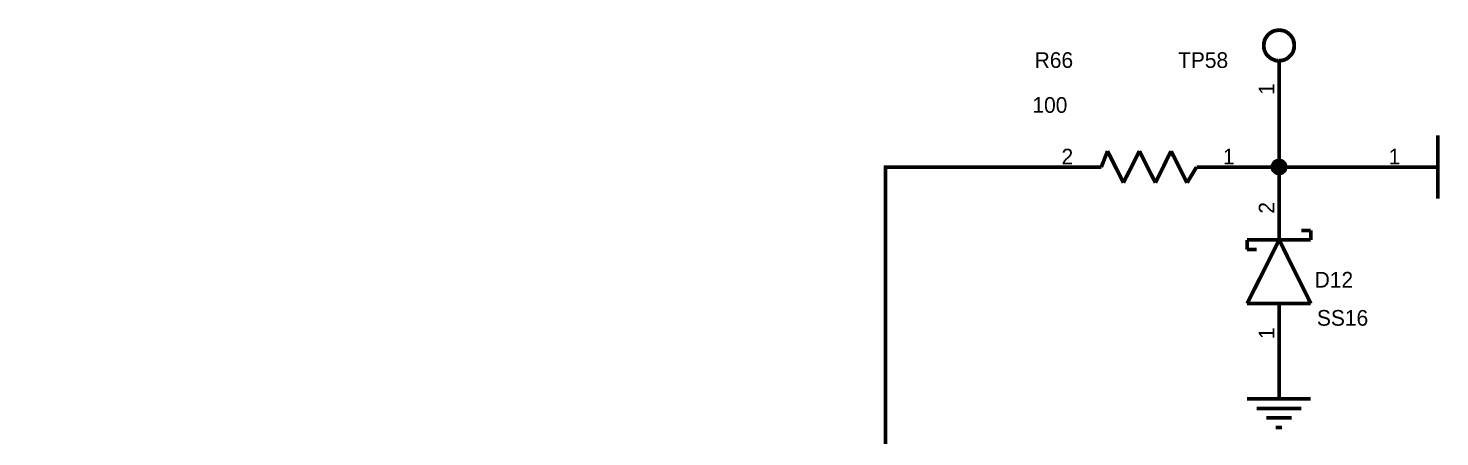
# Model space of a CAD drawing. Header units: millimetres. Extents: x 0 to 800, y 0 to 567.
# Drawn here: x 287.5 to 400.5, y 139 to 171.6 of the extents above; entities that cross this region are included whole.
import ezdxf

# ---------------------------------------------------------------- set-up
doc = ezdxf.new("R2010")
doc.units = ezdxf.units.MM
doc.layers.add('Sheet', color=255, linetype='Continuous')

msp = doc.modelspace()

# ---------------------------------------------------------------- linework, layer by layer
at = {"layer": 'Sheet'}
for points, const_width in [([(387.62, 171.46), (387.55, 171.46), (387.48, 171.46), (387.44, 171.44), (387.37, 171.44), (387.3, 171.42), (387.26, 171.4), (387.19, 171.4), (387.15, 171.37), (387.08, 171.35), (387.04, 171.31), (386.99, 171.28), (386.92, 171.26), (386.88, 171.22), (386.83, 171.17), (386.79, 171.15), (386.74, 171.1), (386.7, 171.06), (386.68, 171.01), (386.63, 170.97), (386.59, 170.92), (386.57, 170.86), (386.54, 170.81), (386.5, 170.77), (386.48, 170.7), (386.45, 170.66), (386.45, 170.59), (386.43, 170.54), (386.41, 170.48), (386.41, 170.41), (386.39, 170.37), (386.39, 170.3), (386.39, 170.23)], 0.3), ([(388.83, 170.23), (388.83, 170.3), (388.83, 170.37), (388.81, 170.41), (388.81, 170.48), (388.78, 170.54), (388.78, 170.59), (388.76, 170.66), (388.74, 170.7), (388.72, 170.77), (388.69, 170.81), (388.65, 170.86), (388.63, 170.92), (388.58, 170.97), (388.56, 171.01), (388.51, 171.06), (388.47, 171.1), (388.42, 171.15), (388.38, 171.17), (388.34, 171.22), (388.29, 171.26), (388.25, 171.28), (388.2, 171.31), (388.13, 171.35), (388.09, 171.37), (388.04, 171.4), (387.98, 171.4), (387.93, 171.42), (387.86, 171.44), (387.8, 171.44), (387.75, 171.46), (387.69, 171.46), (387.62, 171.46)], 0.3), ([(386.39, 170.23), (386.39, 170.16), (386.39, 170.12), (386.41, 170.05), (386.41, 169.98), (386.43, 169.94), (386.43, 169.87), (386.45, 169.83), (386.48, 169.76), (386.5, 169.72), (386.52, 169.67), (386.54, 169.63), (386.59, 169.56), (386.61, 169.51), (386.66, 169.47), (386.68, 169.42), (386.72, 169.38), (386.77, 169.36), (386.81, 169.31), (386.86, 169.27), (386.9, 169.25), (386.95, 169.2), (386.99, 169.18), (387.04, 169.16), (387.1, 169.13), (387.15, 169.11), (387.19, 169.09), (387.26, 169.07), (387.3, 169.04), (387.37, 169.04), (387.44, 169.02), (387.48, 169.02), (387.55, 169.02)], 0.3), ([(387.62, 169.02), (387.69, 169.02), (387.75, 169.02), (387.8, 169.04), (387.86, 169.04), (387.93, 169.07), (387.98, 169.07), (388.04, 169.09), (388.09, 169.11), (388.13, 169.13), (388.2, 169.16), (388.25, 169.2), (388.29, 169.22), (388.34, 169.27), (388.38, 169.29), (388.42, 169.33), (388.47, 169.38), (388.51, 169.42), (388.56, 169.47), (388.58, 169.51), (388.63, 169.56), (388.65, 169.6), (388.69, 169.65), (388.72, 169.72), (388.74, 169.76), (388.76, 169.81), (388.78, 169.87), (388.78, 169.92), (388.81, 169.98), (388.81, 170.05), (388.83, 170.1), (388.83, 170.16), (388.83, 170.23)], 0.3), ([(387.62, 169.11), (387.62, 165.59)], 0.3), ([(387.62, 165.59), (387.62, 160.51)], 0.3), ([(400.32, 157.98), (400.32, 163.06)], 0.3), ([(373.89, 161.79), (373.39, 160.51)], 0.3), ([(375.16, 159.26), (373.89, 161.79)], 0.3), ([(376.44, 161.79), (375.16, 159.26)], 0.3), ([(377.72, 159.26), (376.44, 161.79)], 0.3), ([(378.97, 161.79), (377.72, 159.26)], 0.3), ([(380.25, 159.26), (378.97, 161.79)], 0.3), ([(287.7, 127.47), (356.13, 127.47), (356.13, 160.51), (368.31, 160.51)], 0.3), ([(373.39, 160.51), (368.31, 160.51)], 0.3), ([(373.39, 160.51), (372.63, 160.51)], 0.3), ([(381.01, 160.51), (380.25, 159.26)], 0.3), ([(381.01, 160.51), (386.1, 160.51)], 0.3), ([(381.01, 160.51), (381.77, 160.51)], 0.3), ([(386.1, 160.51), (387.62, 160.51)], 0.3), ([(387.1, 160.51), (387.1, 160.53), (387.1, 160.55), (387.1, 160.6), (387.1, 160.62), (387.13, 160.64), (387.13, 160.67), (387.13, 160.69), (387.15, 160.71), (387.15, 160.73), (387.17, 160.76), (387.17, 160.78), (387.19, 160.8), (387.19, 160.82), (387.22, 160.85), (387.24, 160.87), (387.26, 160.87), (387.26, 160.89), (387.28, 160.91), (387.3, 160.94), (387.33, 160.94), (387.35, 160.96), (387.37, 160.96), (387.39, 160.98), (387.42, 160.98), (387.44, 161), (387.46, 161), (387.48, 161), (387.51, 161.02), (387.53, 161.02), (387.57, 161.02), (387.6, 161.02), (387.62, 161.02)], 0.3), ([(387.1, 160.51), (387.1, 160.53), (387.1, 160.55), (387.1, 160.6), (387.1, 160.62), (387.13, 160.64), (387.13, 160.67), (387.13, 160.69), (387.15, 160.71), (387.15, 160.73), (387.17, 160.76), (387.17, 160.78), (387.19, 160.8), (387.19, 160.82), (387.22, 160.85), (387.24, 160.87), (387.26, 160.87), (387.26, 160.89), (387.28, 160.91), (387.3, 160.94), (387.33, 160.94), (387.35, 160.96), (387.37, 160.96), (387.39, 160.98), (387.42, 160.98), (387.44, 161), (387.46, 161), (387.48, 161), (387.51, 161.02), (387.53, 161.02), (387.57, 161.02), (387.6, 161.02), (387.62, 161.02)], 0.3), ([(387.1, 160.51), (387.1, 160.53), (387.1, 160.55), (387.1, 160.6), (387.1, 160.62), (387.13, 160.64), (387.13, 160.67), (387.13, 160.69), (387.15, 160.71), (387.15, 160.73), (387.17, 160.76), (387.17, 160.78), (387.19, 160.8), (387.19, 160.82), (387.22, 160.85), (387.24, 160.87), (387.26, 160.87), (387.26, 160.89), (387.28, 160.91), (387.3, 160.94), (387.33, 160.94), (387.35, 160.96), (387.37, 160.96), (387.39, 160.98), (387.42, 160.98), (387.44, 161), (387.46, 161), (387.48, 161), (387.51, 161.02), (387.53, 161.02), (387.57, 161.02), (387.6, 161.02), (387.62, 161.02)], 0.3), ([(387.1, 160.51), (387.1, 160.53), (387.1, 160.55), (387.1, 160.6), (387.1, 160.62), (387.13, 160.64), (387.13, 160.67), (387.13, 160.69), (387.15, 160.71), (387.15, 160.73), (387.17, 160.76), (387.17, 160.78), (387.19, 160.8), (387.19, 160.82), (387.22, 160.85), (387.24, 160.87), (387.26, 160.87), (387.26, 160.89), (387.28, 160.91), (387.3, 160.94), (387.33, 160.94), (387.35, 160.96), (387.37, 160.96), (387.39, 160.98), (387.42, 160.98), (387.44, 161), (387.46, 161), (387.48, 161), (387.51, 161.02), (387.53, 161.02), (387.57, 161.02), (387.6, 161.02), (387.62, 161.02)], 0.3), ([(387.1, 160.51), (387.1, 160.53), (387.1, 160.55), (387.1, 160.6), (387.1, 160.62), (387.13, 160.64), (387.13, 160.67), (387.13, 160.69), (387.15, 160.71), (387.15, 160.73), (387.17, 160.76), (387.17, 160.78), (387.19, 160.8), (387.19, 160.82), (387.22, 160.85), (387.24, 160.87), (387.26, 160.87), (387.26, 160.89), (387.28, 160.91), (387.3, 160.94), (387.33, 160.94), (387.35, 160.96), (387.37, 160.96), (387.39, 160.98), (387.42, 160.98), (387.44, 161), (387.46, 161), (387.48, 161), (387.51, 161.02), (387.53, 161.02), (387.57, 161.02), (387.6, 161.02), (387.62, 161.02)], 0.3), ([(387.1, 160.51), (387.1, 160.53), (387.1, 160.55), (387.1, 160.6), (387.1, 160.62), (387.13, 160.64), (387.13, 160.67), (387.13, 160.69), (387.15, 160.71), (387.15, 160.73), (387.17, 160.76), (387.17, 160.78), (387.19, 160.8), (387.19, 160.82), (387.22, 160.85), (387.24, 160.87), (387.26, 160.87), (387.26, 160.89), (387.28, 160.91), (387.3, 160.94), (387.33, 160.94), (387.35, 160.96), (387.37, 160.96), (387.39, 160.98), (387.42, 160.98), (387.44, 161), (387.46, 161), (387.48, 161), (387.51, 161.02), (387.53, 161.02), (387.57, 161.02), (387.6, 161.02), (387.62, 161.02)], 0.3), ([(387.62, 160.02), (387.6, 160.02), (387.57, 160.02), (387.53, 160.02), (387.51, 160.02), (387.48, 160.04), (387.46, 160.04), (387.44, 160.04), (387.42, 160.06), (387.39, 160.06), (387.37, 160.08), (387.35, 160.08), (387.33, 160.11), (387.3, 160.11), (387.28, 160.13), (387.26, 160.15), (387.26, 160.15), (387.24, 160.17), (387.22, 160.2), (387.19, 160.22), (387.19, 160.24), (387.17, 160.26), (387.17, 160.29), (387.15, 160.31), (387.15, 160.33), (387.13, 160.33), (387.13, 160.38), (387.13, 160.4), (387.1, 160.42), (387.1, 160.44), (387.1, 160.46), (387.1, 160.49), (387.1, 160.51)], 0.3), ([(387.1, 160.51), (387.1, 160.51)], 0.3), ([(387.62, 160.02), (387.6, 160.02), (387.57, 160.02), (387.53, 160.02), (387.51, 160.02), (387.48, 160.04), (387.46, 160.04), (387.44, 160.04), (387.42, 160.06), (387.39, 160.06), (387.37, 160.08), (387.35, 160.08), (387.33, 160.11), (387.3, 160.11), (387.28, 160.13), (387.26, 160.15), (387.26, 160.15), (387.24, 160.17), (387.22, 160.2), (387.19, 160.22), (387.19, 160.24), (387.17, 160.26), (387.17, 160.29), (387.15, 160.31), (387.15, 160.33), (387.13, 160.33), (387.13, 160.38), (387.13, 160.4), (387.1, 160.42), (387.1, 160.44), (387.1, 160.46), (387.1, 160.49), (387.1, 160.51)], 0.3), ([(387.1, 160.51), (387.1, 160.51)], 0.3), ([(387.62, 160.02), (387.6, 160.02), (387.57, 160.02), (387.53, 160.02), (387.51, 160.02), (387.48, 160.04), (387.46, 160.04), (387.44, 160.04), (387.42, 160.06), (387.39, 160.06), (387.37, 160.08), (387.35, 160.08), (387.33, 160.11), (387.3, 160.11), (387.28, 160.13), (387.26, 160.15), (387.26, 160.15), (387.24, 160.17), (387.22, 160.2), (387.19, 160.22), (387.19, 160.24), (387.17, 160.26), (387.17, 160.29), (387.15, 160.31), (387.15, 160.33), (387.13, 160.33), (387.13, 160.38), (387.13, 160.4), (387.1, 160.42), (387.1, 160.44), (387.1, 160.46), (387.1, 160.49), (387.1, 160.51)], 0.3), ([(387.1, 160.51), (387.1, 160.51)], 0.3), ([(387.62, 160.02), (387.6, 160.02), (387.57, 160.02), (387.53, 160.02), (387.51, 160.02), (387.48, 160.04), (387.46, 160.04), (387.44, 160.04), (387.42, 160.06), (387.39, 160.06), (387.37, 160.08), (387.35, 160.08), (387.33, 160.11), (387.3, 160.11), (387.28, 160.13), (387.26, 160.15), (387.26, 160.15), (387.24, 160.17), (387.22, 160.2), (387.19, 160.22), (387.19, 160.24), (387.17, 160.26), (387.17, 160.29), (387.15, 160.31), (387.15, 160.33), (387.13, 160.33), (387.13, 160.38), (387.13, 160.4), (387.1, 160.42), (387.1, 160.44), (387.1, 160.46), (387.1, 160.49), (387.1, 160.51)], 0.3), ([(387.1, 160.51), (387.1, 160.51)], 0.3), ([(387.62, 160.02), (387.6, 160.02), (387.57, 160.02), (387.53, 160.02), (387.51, 160.02), (387.48, 160.04), (387.46, 160.04), (387.44, 160.04), (387.42, 160.06), (387.39, 160.06), (387.37, 160.08), (387.35, 160.08), (387.33, 160.11), (387.3, 160.11), (387.28, 160.13), (387.26, 160.15), (387.26, 160.15), (387.24, 160.17), (387.22, 160.2), (387.19, 160.22), (387.19, 160.24), (387.17, 160.26), (387.17, 160.29), (387.15, 160.31), (387.15, 160.33), (387.13, 160.33), (387.13, 160.38), (387.13, 160.4), (387.1, 160.42), (387.1, 160.44), (387.1, 160.46), (387.1, 160.49), (387.1, 160.51)], 0.3), ([(387.1, 160.51), (387.1, 160.51)], 0.3), ([(387.62, 160.02), (387.6, 160.02), (387.57, 160.02), (387.53, 160.02), (387.51, 160.02), (387.48, 160.04), (387.46, 160.04), (387.44, 160.04), (387.42, 160.06), (387.39, 160.06), (387.37, 160.08), (387.35, 160.08), (387.33, 160.11), (387.3, 160.11), (387.28, 160.13), (387.26, 160.15), (387.26, 160.15), (387.24, 160.17), (387.22, 160.2), (387.19, 160.22), (387.19, 160.24), (387.17, 160.26), (387.17, 160.29), (387.15, 160.31), (387.15, 160.33), (387.13, 160.33), (387.13, 160.38), (387.13, 160.4), (387.1, 160.42), (387.1, 160.44), (387.1, 160.46), (387.1, 160.49), (387.1, 160.51)], 0.3), ([(387.1, 160.51), (387.1, 160.51)], 0.3), ([(387.1, 160.51), (387.1, 160.53), (387.1, 160.55), (387.1, 160.6), (387.1, 160.62), (387.13, 160.64), (387.13, 160.67), (387.13, 160.69), (387.15, 160.71), (387.15, 160.73), (387.17, 160.76), (387.17, 160.78), (387.19, 160.8), (387.19, 160.82), (387.22, 160.85), (387.24, 160.87), (387.26, 160.87), (387.26, 160.89), (387.28, 160.91), (387.3, 160.94), (387.33, 160.94), (387.35, 160.96), (387.37, 160.96), (387.39, 160.98), (387.42, 160.98), (387.44, 161), (387.46, 161), (387.48, 161), (387.51, 161.02), (387.53, 161.02), (387.57, 161.02), (387.6, 161.02), (387.62, 161.02)], 0.0991), ([(387.1, 160.51), (387.1, 160.53), (387.1, 160.55), (387.1, 160.6), (387.1, 160.62), (387.13, 160.64), (387.13, 160.67), (387.13, 160.69), (387.15, 160.71), (387.15, 160.73), (387.17, 160.76), (387.17, 160.78), (387.19, 160.8), (387.19, 160.82), (387.22, 160.85), (387.24, 160.87), (387.26, 160.87), (387.26, 160.89), (387.28, 160.91), (387.3, 160.94), (387.33, 160.94), (387.35, 160.96), (387.37, 160.96), (387.39, 160.98), (387.42, 160.98), (387.44, 161), (387.46, 161), (387.48, 161), (387.51, 161.02), (387.53, 161.02), (387.57, 161.02), (387.6, 161.02), (387.62, 161.02)], 0.0991), ([(387.1, 160.51), (387.1, 160.53), (387.1, 160.55), (387.1, 160.6), (387.1, 160.62), (387.13, 160.64), (387.13, 160.67), (387.13, 160.69), (387.15, 160.71), (387.15, 160.73), (387.17, 160.76), (387.17, 160.78), (387.19, 160.8), (387.19, 160.82), (387.22, 160.85), (387.24, 160.87), (387.26, 160.87), (387.26, 160.89), (387.28, 160.91), (387.3, 160.94), (387.33, 160.94), (387.35, 160.96), (387.37, 160.96), (387.39, 160.98), (387.42, 160.98), (387.44, 161), (387.46, 161), (387.48, 161), (387.51, 161.02), (387.53, 161.02), (387.57, 161.02), (387.6, 161.02), (387.62, 161.02)], 0.0991), ([(387.1, 160.51), (387.1, 160.53), (387.1, 160.55), (387.1, 160.6), (387.1, 160.62), (387.13, 160.64), (387.13, 160.67), (387.13, 160.69), (387.15, 160.71), (387.15, 160.73), (387.17, 160.76), (387.17, 160.78), (387.19, 160.8), (387.19, 160.82), (387.22, 160.85), (387.24, 160.87), (387.26, 160.87), (387.26, 160.89), (387.28, 160.91), (387.3, 160.94), (387.33, 160.94), (387.35, 160.96), (387.37, 160.96), (387.39, 160.98), (387.42, 160.98), (387.44, 161), (387.46, 161), (387.48, 161), (387.51, 161.02), (387.53, 161.02), (387.57, 161.02), (387.6, 161.02), (387.62, 161.02)], 0.0991), ([(387.1, 160.51), (387.1, 160.53), (387.1, 160.55), (387.1, 160.6), (387.1, 160.62), (387.13, 160.64), (387.13, 160.67), (387.13, 160.69), (387.15, 160.71), (387.15, 160.73), (387.17, 160.76), (387.17, 160.78), (387.19, 160.8), (387.19, 160.82), (387.22, 160.85), (387.24, 160.87), (387.26, 160.87), (387.26, 160.89), (387.28, 160.91), (387.3, 160.94), (387.33, 160.94), (387.35, 160.96), (387.37, 160.96), (387.39, 160.98), (387.42, 160.98), (387.44, 161), (387.46, 161), (387.48, 161), (387.51, 161.02), (387.53, 161.02), (387.57, 161.02), (387.6, 161.02), (387.62, 161.02)], 0.0991), ([(387.1, 160.51), (387.1, 160.53), (387.1, 160.55), (387.1, 160.6), (387.1, 160.62), (387.13, 160.64), (387.13, 160.67), (387.13, 160.69), (387.15, 160.71), (387.15, 160.73), (387.17, 160.76), (387.17, 160.78), (387.19, 160.8), (387.19, 160.82), (387.22, 160.85), (387.24, 160.87), (387.26, 160.87), (387.26, 160.89), (387.28, 160.91), (387.3, 160.94), (387.33, 160.94), (387.35, 160.96), (387.37, 160.96), (387.39, 160.98), (387.42, 160.98), (387.44, 161), (387.46, 161), (387.48, 161), (387.51, 161.02), (387.53, 161.02), (387.57, 161.02), (387.6, 161.02), (387.62, 161.02)], 0.0991), ([(387.62, 160.02), (387.6, 160.02), (387.57, 160.02), (387.53, 160.02), (387.51, 160.02), (387.48, 160.04), (387.46, 160.04), (387.44, 160.04), (387.42, 160.06), (387.39, 160.06), (387.37, 160.08), (387.35, 160.08), (387.33, 160.11), (387.3, 160.11), (387.28, 160.13), (387.26, 160.15), (387.26, 160.15), (387.24, 160.17), (387.22, 160.2), (387.19, 160.22), (387.19, 160.24), (387.17, 160.26), (387.17, 160.29), (387.15, 160.31), (387.15, 160.33), (387.13, 160.33), (387.13, 160.38), (387.13, 160.4), (387.1, 160.42), (387.1, 160.44), (387.1, 160.46), (387.1, 160.49), (387.1, 160.51)], 0.0991), ([(387.1, 160.51), (387.1, 160.51)], 0.0991), ([(387.62, 160.02), (387.6, 160.02), (387.57, 160.02), (387.53, 160.02), (387.51, 160.02), (387.48, 160.04), (387.46, 160.04), (387.44, 160.04), (387.42, 160.06), (387.39, 160.06), (387.37, 160.08), (387.35, 160.08), (387.33, 160.11), (387.3, 160.11), (387.28, 160.13), (387.26, 160.15), (387.26, 160.15), (387.24, 160.17), (387.22, 160.2), (387.19, 160.22), (387.19, 160.24), (387.17, 160.26), (387.17, 160.29), (387.15, 160.31), (387.15, 160.33), (387.13, 160.33), (387.13, 160.38), (387.13, 160.4), (387.1, 160.42), (387.1, 160.44), (387.1, 160.46), (387.1, 160.49), (387.1, 160.51)], 0.0991), ([(387.1, 160.51), (387.1, 160.51)], 0.0991), ([(387.62, 160.02), (387.6, 160.02), (387.57, 160.02), (387.53, 160.02), (387.51, 160.02), (387.48, 160.04), (387.46, 160.04), (387.44, 160.04), (387.42, 160.06), (387.39, 160.06), (387.37, 160.08), (387.35, 160.08), (387.33, 160.11), (387.3, 160.11), (387.28, 160.13), (387.26, 160.15), (387.26, 160.15), (387.24, 160.17), (387.22, 160.2), (387.19, 160.22), (387.19, 160.24), (387.17, 160.26), (387.17, 160.29), (387.15, 160.31), (387.15, 160.33), (387.13, 160.33), (387.13, 160.38), (387.13, 160.4), (387.1, 160.42), (387.1, 160.44), (387.1, 160.46), (387.1, 160.49), (387.1, 160.51)], 0.0991), ([(387.1, 160.51), (387.1, 160.51)], 0.0991), ([(387.62, 160.02), (387.6, 160.02), (387.57, 160.02), (387.53, 160.02), (387.51, 160.02), (387.48, 160.04), (387.46, 160.04), (387.44, 160.04), (387.42, 160.06), (387.39, 160.06), (387.37, 160.08), (387.35, 160.08), (387.33, 160.11), (387.3, 160.11), (387.28, 160.13), (387.26, 160.15), (387.26, 160.15), (387.24, 160.17), (387.22, 160.2), (387.19, 160.22), (387.19, 160.24), (387.17, 160.26), (387.17, 160.29), (387.15, 160.31), (387.15, 160.33), (387.13, 160.33), (387.13, 160.38), (387.13, 160.4), (387.1, 160.42), (387.1, 160.44), (387.1, 160.46), (387.1, 160.49), (387.1, 160.51)], 0.0991), ([(387.1, 160.51), (387.1, 160.51)], 0.0991), ([(387.62, 160.02), (387.6, 160.02), (387.57, 160.02), (387.53, 160.02), (387.51, 160.02), (387.48, 160.04), (387.46, 160.04), (387.44, 160.04), (387.42, 160.06), (387.39, 160.06), (387.37, 160.08), (387.35, 160.08), (387.33, 160.11), (387.3, 160.11), (387.28, 160.13), (387.26, 160.15), (387.26, 160.15), (387.24, 160.17), (387.22, 160.2), (387.19, 160.22), (387.19, 160.24), (387.17, 160.26), (387.17, 160.29), (387.15, 160.31), (387.15, 160.33), (387.13, 160.33), (387.13, 160.38), (387.13, 160.4), (387.1, 160.42), (387.1, 160.44), (387.1, 160.46), (387.1, 160.49), (387.1, 160.51)], 0.0991), ([(387.1, 160.51), (387.1, 160.51)], 0.0991), ([(387.62, 160.02), (387.6, 160.02), (387.57, 160.02), (387.53, 160.02), (387.51, 160.02), (387.48, 160.04), (387.46, 160.04), (387.44, 160.04), (387.42, 160.06), (387.39, 160.06), (387.37, 160.08), (387.35, 160.08), (387.33, 160.11), (387.3, 160.11), (387.28, 160.13), (387.26, 160.15), (387.26, 160.15), (387.24, 160.17), (387.22, 160.2), (387.19, 160.22), (387.19, 160.24), (387.17, 160.26), (387.17, 160.29), (387.15, 160.31), (387.15, 160.33), (387.13, 160.33), (387.13, 160.38), (387.13, 160.4), (387.1, 160.42), (387.1, 160.44), (387.1, 160.46), (387.1, 160.49), (387.1, 160.51)], 0.0991), ([(387.1, 160.51), (387.1, 160.51)], 0.0991), ([(387.62, 161.02), (387.62, 161.02)], 0.3), ([(387.62, 161.02), (387.64, 161.02), (387.66, 161.02), (387.69, 161.02), (387.71, 161.02), (387.75, 161), (387.78, 161), (387.8, 161), (387.82, 160.98), (387.84, 160.98), (387.86, 160.96), (387.89, 160.96), (387.91, 160.94), (387.91, 160.94), (387.93, 160.91), (387.95, 160.89), (387.98, 160.87), (388, 160.87), (388.02, 160.85), (388.02, 160.82), (388.04, 160.8), (388.07, 160.78), (388.07, 160.76), (388.09, 160.73), (388.09, 160.71), (388.11, 160.69), (388.11, 160.67), (388.11, 160.64), (388.13, 160.62), (388.13, 160.6), (388.13, 160.55), (388.13, 160.53), (388.13, 160.51)], 0.3), ([(387.62, 161.02), (387.62, 161.02)], 0.3), ([(387.62, 161.02), (387.64, 161.02), (387.66, 161.02), (387.69, 161.02), (387.71, 161.02), (387.75, 161), (387.78, 161), (387.8, 161), (387.82, 160.98), (387.84, 160.98), (387.86, 160.96), (387.89, 160.96), (387.91, 160.94), (387.91, 160.94), (387.93, 160.91), (387.95, 160.89), (387.98, 160.87), (388, 160.87), (388.02, 160.85), (388.02, 160.82), (388.04, 160.8), (388.07, 160.78), (388.07, 160.76), (388.09, 160.73), (388.09, 160.71), (388.11, 160.69), (388.11, 160.67), (388.11, 160.64), (388.13, 160.62), (388.13, 160.6), (388.13, 160.55), (388.13, 160.53), (388.13, 160.51)], 0.3), ([(387.62, 161.02), (387.62, 161.02)], 0.3), ([(387.62, 161.02), (387.64, 161.02), (387.66, 161.02), (387.69, 161.02), (387.71, 161.02), (387.75, 161), (387.78, 161), (387.8, 161), (387.82, 160.98), (387.84, 160.98), (387.86, 160.96), (387.89, 160.96), (387.91, 160.94), (387.91, 160.94), (387.93, 160.91), (387.95, 160.89), (387.98, 160.87), (388, 160.87), (388.02, 160.85), (388.02, 160.82), (388.04, 160.8), (388.07, 160.78), (388.07, 160.76), (388.09, 160.73), (388.09, 160.71), (388.11, 160.69), (388.11, 160.67), (388.11, 160.64), (388.13, 160.62), (388.13, 160.6), (388.13, 160.55), (388.13, 160.53), (388.13, 160.51)], 0.3), ([(387.62, 161.02), (387.62, 161.02)], 0.3), ([(387.62, 161.02), (387.64, 161.02), (387.66, 161.02), (387.69, 161.02), (387.71, 161.02), (387.75, 161), (387.78, 161), (387.8, 161), (387.82, 160.98), (387.84, 160.98), (387.86, 160.96), (387.89, 160.96), (387.91, 160.94), (387.91, 160.94), (387.93, 160.91), (387.95, 160.89), (387.98, 160.87), (388, 160.87), (388.02, 160.85), (388.02, 160.82), (388.04, 160.8), (388.07, 160.78), (388.07, 160.76), (388.09, 160.73), (388.09, 160.71), (388.11, 160.69), (388.11, 160.67), (388.11, 160.64), (388.13, 160.62), (388.13, 160.6), (388.13, 160.55), (388.13, 160.53), (388.13, 160.51)], 0.3), ([(387.62, 161.02), (387.62, 161.02)], 0.3), ([(387.62, 161.02), (387.64, 161.02), (387.66, 161.02), (387.69, 161.02), (387.71, 161.02), (387.75, 161), (387.78, 161), (387.8, 161), (387.82, 160.98), (387.84, 160.98), (387.86, 160.96), (387.89, 160.96), (387.91, 160.94), (387.91, 160.94), (387.93, 160.91), (387.95, 160.89), (387.98, 160.87), (388, 160.87), (388.02, 160.85), (388.02, 160.82), (388.04, 160.8), (388.07, 160.78), (388.07, 160.76), (388.09, 160.73), (388.09, 160.71), (388.11, 160.69), (388.11, 160.67), (388.11, 160.64), (388.13, 160.62), (388.13, 160.6), (388.13, 160.55), (388.13, 160.53), (388.13, 160.51)], 0.3), ([(387.62, 161.02), (387.62, 161.02)], 0.3), ([(387.62, 161.02), (387.64, 161.02), (387.66, 161.02), (387.69, 161.02), (387.71, 161.02), (387.75, 161), (387.78, 161), (387.8, 161), (387.82, 160.98), (387.84, 160.98), (387.86, 160.96), (387.89, 160.96), (387.91, 160.94), (387.91, 160.94), (387.93, 160.91), (387.95, 160.89), (387.98, 160.87), (388, 160.87), (388.02, 160.85), (388.02, 160.82), (388.04, 160.8), (388.07, 160.78), (388.07, 160.76), (388.09, 160.73), (388.09, 160.71), (388.11, 160.69), (388.11, 160.67), (388.11, 160.64), (388.13, 160.62), (388.13, 160.6), (388.13, 160.55), (388.13, 160.53), (388.13, 160.51)], 0.3), ([(394.23, 160.51), (387.62, 160.51), (387.62, 159.75)], 0.3), ([(388.13, 160.51), (388.13, 160.49), (388.13, 160.46), (388.13, 160.44), (388.13, 160.42), (388.11, 160.4), (388.11, 160.38), (388.11, 160.33), (388.09, 160.33), (388.09, 160.31), (388.07, 160.29), (388.07, 160.26), (388.04, 160.24), (388.02, 160.22), (388.02, 160.2), (388, 160.17), (387.98, 160.15), (387.95, 160.15), (387.93, 160.13), (387.91, 160.11), (387.91, 160.11), (387.89, 160.08), (387.86, 160.08), (387.84, 160.06), (387.82, 160.06), (387.8, 160.04), (387.78, 160.04), (387.75, 160.04), (387.71, 160.02), (387.69, 160.02), (387.66, 160.02), (387.64, 160.02), (387.62, 160.02)], 0.3), ([(388.13, 160.51), (388.13, 160.49), (388.13, 160.46), (388.13, 160.44), (388.13, 160.42), (388.11, 160.4), (388.11, 160.38), (388.11, 160.33), (388.09, 160.33), (388.09, 160.31), (388.07, 160.29), (388.07, 160.26), (388.04, 160.24), (388.02, 160.22), (388.02, 160.2), (388, 160.17), (387.98, 160.15), (387.95, 160.15), (387.93, 160.13), (387.91, 160.11), (387.91, 160.11), (387.89, 160.08), (387.86, 160.08), (387.84, 160.06), (387.82, 160.06), (387.8, 160.04), (387.78, 160.04), (387.75, 160.04), (387.71, 160.02), (387.69, 160.02), (387.66, 160.02), (387.64, 160.02), (387.62, 160.02)], 0.3), ([(388.13, 160.51), (388.13, 160.49), (388.13, 160.46), (388.13, 160.44), (388.13, 160.42), (388.11, 160.4), (388.11, 160.38), (388.11, 160.33), (388.09, 160.33), (388.09, 160.31), (388.07, 160.29), (388.07, 160.26), (388.04, 160.24), (388.02, 160.22), (388.02, 160.2), (388, 160.17), (387.98, 160.15), (387.95, 160.15), (387.93, 160.13), (387.91, 160.11), (387.91, 160.11), (387.89, 160.08), (387.86, 160.08), (387.84, 160.06), (387.82, 160.06), (387.8, 160.04), (387.78, 160.04), (387.75, 160.04), (387.71, 160.02), (387.69, 160.02), (387.66, 160.02), (387.64, 160.02), (387.62, 160.02)], 0.3), ([(388.13, 160.51), (388.13, 160.49), (388.13, 160.46), (388.13, 160.44), (388.13, 160.42), (388.11, 160.4), (388.11, 160.38), (388.11, 160.33), (388.09, 160.33), (388.09, 160.31), (388.07, 160.29), (388.07, 160.26), (388.04, 160.24), (388.02, 160.22), (388.02, 160.2), (388, 160.17), (387.98, 160.15), (387.95, 160.15), (387.93, 160.13), (387.91, 160.11), (387.91, 160.11), (387.89, 160.08), (387.86, 160.08), (387.84, 160.06), (387.82, 160.06), (387.8, 160.04), (387.78, 160.04), (387.75, 160.04), (387.71, 160.02), (387.69, 160.02), (387.66, 160.02), (387.64, 160.02), (387.62, 160.02)], 0.3), ([(388.13, 160.51), (388.13, 160.49), (388.13, 160.46), (388.13, 160.44), (388.13, 160.42), (388.11, 160.4), (388.11, 160.38), (388.11, 160.33), (388.09, 160.33), (388.09, 160.31), (388.07, 160.29), (388.07, 160.26), (388.04, 160.24), (388.02, 160.22), (388.02, 160.2), (388, 160.17), (387.98, 160.15), (387.95, 160.15), (387.93, 160.13), (387.91, 160.11), (387.91, 160.11), (387.89, 160.08), (387.86, 160.08), (387.84, 160.06), (387.82, 160.06), (387.8, 160.04), (387.78, 160.04), (387.75, 160.04), (387.71, 160.02), (387.69, 160.02), (387.66, 160.02), (387.64, 160.02), (387.62, 160.02)], 0.3), ([(388.13, 160.51), (388.13, 160.49), (388.13, 160.46), (388.13, 160.44), (388.13, 160.42), (388.11, 160.4), (388.11, 160.38), (388.11, 160.33), (388.09, 160.33), (388.09, 160.31), (388.07, 160.29), (388.07, 160.26), (388.04, 160.24), (388.02, 160.22), (388.02, 160.2), (388, 160.17), (387.98, 160.15), (387.95, 160.15), (387.93, 160.13), (387.91, 160.11), (387.91, 160.11), (387.89, 160.08), (387.86, 160.08), (387.84, 160.06), (387.82, 160.06), (387.8, 160.04), (387.78, 160.04), (387.75, 160.04), (387.71, 160.02), (387.69, 160.02), (387.66, 160.02), (387.64, 160.02), (387.62, 160.02)], 0.3), ([(387.62, 161.02), (387.62, 161.02)], 0.0991), ([(387.62, 161.02), (387.64, 161.02), (387.66, 161.02), (387.69, 161.02), (387.71, 161.02), (387.75, 161), (387.78, 161), (387.8, 161), (387.82, 160.98), (387.84, 160.98), (387.86, 160.96), (387.89, 160.96), (387.91, 160.94), (387.91, 160.94), (387.93, 160.91), (387.95, 160.89), (387.98, 160.87), (388, 160.87), (388.02, 160.85), (388.02, 160.82), (388.04, 160.8), (388.07, 160.78), (388.07, 160.76), (388.09, 160.73), (388.09, 160.71), (388.11, 160.69), (388.11, 160.67), (388.11, 160.64), (388.13, 160.62), (388.13, 160.6), (388.13, 160.55), (388.13, 160.53), (388.13, 160.51)], 0.0991), ([(387.62, 161.02), (387.62, 161.02)], 0.0991), ([(387.62, 161.02), (387.64, 161.02), (387.66, 161.02), (387.69, 161.02), (387.71, 161.02), (387.75, 161), (387.78, 161), (387.8, 161), (387.82, 160.98), (387.84, 160.98), (387.86, 160.96), (387.89, 160.96), (387.91, 160.94), (387.91, 160.94), (387.93, 160.91), (387.95, 160.89), (387.98, 160.87), (388, 160.87), (388.02, 160.85), (388.02, 160.82), (388.04, 160.8), (388.07, 160.78), (388.07, 160.76), (388.09, 160.73), (388.09, 160.71), (388.11, 160.69), (388.11, 160.67), (388.11, 160.64), (388.13, 160.62), (388.13, 160.6), (388.13, 160.55), (388.13, 160.53), (388.13, 160.51)], 0.0991), ([(387.62, 161.02), (387.62, 161.02)], 0.0991), ([(387.62, 161.02), (387.64, 161.02), (387.66, 161.02), (387.69, 161.02), (387.71, 161.02), (387.75, 161), (387.78, 161), (387.8, 161), (387.82, 160.98), (387.84, 160.98), (387.86, 160.96), (387.89, 160.96), (387.91, 160.94), (387.91, 160.94), (387.93, 160.91), (387.95, 160.89), (387.98, 160.87), (388, 160.87), (388.02, 160.85), (388.02, 160.82), (388.04, 160.8), (388.07, 160.78), (388.07, 160.76), (388.09, 160.73), (388.09, 160.71), (388.11, 160.69), (388.11, 160.67), (388.11, 160.64), (388.13, 160.62), (388.13, 160.6), (388.13, 160.55), (388.13, 160.53), (388.13, 160.51)], 0.0991), ([(387.62, 161.02), (387.62, 161.02)], 0.0991), ([(387.62, 161.02), (387.64, 161.02), (387.66, 161.02), (387.69, 161.02), (387.71, 161.02), (387.75, 161), (387.78, 161), (387.8, 161), (387.82, 160.98), (387.84, 160.98), (387.86, 160.96), (387.89, 160.96), (387.91, 160.94), (387.91, 160.94), (387.93, 160.91), (387.95, 160.89), (387.98, 160.87), (388, 160.87), (388.02, 160.85), (388.02, 160.82), (388.04, 160.8), (388.07, 160.78), (388.07, 160.76), (388.09, 160.73), (388.09, 160.71), (388.11, 160.69), (388.11, 160.67), (388.11, 160.64), (388.13, 160.62), (388.13, 160.6), (388.13, 160.55), (388.13, 160.53), (388.13, 160.51)], 0.0991), ([(387.62, 161.02), (387.62, 161.02)], 0.0991), ([(387.62, 161.02), (387.64, 161.02), (387.66, 161.02), (387.69, 161.02), (387.71, 161.02), (387.75, 161), (387.78, 161), (387.8, 161), (387.82, 160.98), (387.84, 160.98), (387.86, 160.96), (387.89, 160.96), (387.91, 160.94), (387.91, 160.94), (387.93, 160.91), (387.95, 160.89), (387.98, 160.87), (388, 160.87), (388.02, 160.85), (388.02, 160.82), (388.04, 160.8), (388.07, 160.78), (388.07, 160.76), (388.09, 160.73), (388.09, 160.71), (388.11, 160.69), (388.11, 160.67), (388.11, 160.64), (388.13, 160.62), (388.13, 160.6), (388.13, 160.55), (388.13, 160.53), (388.13, 160.51)], 0.0991), ([(387.62, 161.02), (387.62, 161.02)], 0.0991), ([(387.62, 161.02), (387.64, 161.02), (387.66, 161.02), (387.69, 161.02), (387.71, 161.02), (387.75, 161), (387.78, 161), (387.8, 161), (387.82, 160.98), (387.84, 160.98), (387.86, 160.96), (387.89, 160.96), (387.91, 160.94), (387.91, 160.94), (387.93, 160.91), (387.95, 160.89), (387.98, 160.87), (388, 160.87), (388.02, 160.85), (388.02, 160.82), (388.04, 160.8), (388.07, 160.78), (388.07, 160.76), (388.09, 160.73), (388.09, 160.71), (388.11, 160.69), (388.11, 160.67), (388.11, 160.64), (388.13, 160.62), (388.13, 160.6), (388.13, 160.55), (388.13, 160.53), (388.13, 160.51)], 0.0991), ([(388.13, 160.51), (388.13, 160.49), (388.13, 160.46), (388.13, 160.44), (388.13, 160.42), (388.11, 160.4), (388.11, 160.38), (388.11, 160.33), (388.09, 160.33), (388.09, 160.31), (388.07, 160.29), (388.07, 160.26), (388.04, 160.24), (388.02, 160.22), (388.02, 160.2), (388, 160.17), (387.98, 160.15), (387.95, 160.15), (387.93, 160.13), (387.91, 160.11), (387.91, 160.11), (387.89, 160.08), (387.86, 160.08), (387.84, 160.06), (387.82, 160.06), (387.8, 160.04), (387.78, 160.04), (387.75, 160.04), (387.71, 160.02), (387.69, 160.02), (387.66, 160.02), (387.64, 160.02), (387.62, 160.02)], 0.0991), ([(388.13, 160.51), (388.13, 160.49), (388.13, 160.46), (388.13, 160.44), (388.13, 160.42), (388.11, 160.4), (388.11, 160.38), (388.11, 160.33), (388.09, 160.33), (388.09, 160.31), (388.07, 160.29), (388.07, 160.26), (388.04, 160.24), (388.02, 160.22), (388.02, 160.2), (388, 160.17), (387.98, 160.15), (387.95, 160.15), (387.93, 160.13), (387.91, 160.11), (387.91, 160.11), (387.89, 160.08), (387.86, 160.08), (387.84, 160.06), (387.82, 160.06), (387.8, 160.04), (387.78, 160.04), (387.75, 160.04), (387.71, 160.02), (387.69, 160.02), (387.66, 160.02), (387.64, 160.02), (387.62, 160.02)], 0.0991), ([(388.13, 160.51), (388.13, 160.49), (388.13, 160.46), (388.13, 160.44), (388.13, 160.42), (388.11, 160.4), (388.11, 160.38), (388.11, 160.33), (388.09, 160.33), (388.09, 160.31), (388.07, 160.29), (388.07, 160.26), (388.04, 160.24), (388.02, 160.22), (388.02, 160.2), (388, 160.17), (387.98, 160.15), (387.95, 160.15), (387.93, 160.13), (387.91, 160.11), (387.91, 160.11), (387.89, 160.08), (387.86, 160.08), (387.84, 160.06), (387.82, 160.06), (387.8, 160.04), (387.78, 160.04), (387.75, 160.04), (387.71, 160.02), (387.69, 160.02), (387.66, 160.02), (387.64, 160.02), (387.62, 160.02)], 0.0991), ([(388.13, 160.51), (388.13, 160.49), (388.13, 160.46), (388.13, 160.44), (388.13, 160.42), (388.11, 160.4), (388.11, 160.38), (388.11, 160.33), (388.09, 160.33), (388.09, 160.31), (388.07, 160.29), (388.07, 160.26), (388.04, 160.24), (388.02, 160.22), (388.02, 160.2), (388, 160.17), (387.98, 160.15), (387.95, 160.15), (387.93, 160.13), (387.91, 160.11), (387.91, 160.11), (387.89, 160.08), (387.86, 160.08), (387.84, 160.06), (387.82, 160.06), (387.8, 160.04), (387.78, 160.04), (387.75, 160.04), (387.71, 160.02), (387.69, 160.02), (387.66, 160.02), (387.64, 160.02), (387.62, 160.02)], 0.0991), ([(388.13, 160.51), (388.13, 160.49), (388.13, 160.46), (388.13, 160.44), (388.13, 160.42), (388.11, 160.4), (388.11, 160.38), (388.11, 160.33), (388.09, 160.33), (388.09, 160.31), (388.07, 160.29), (388.07, 160.26), (388.04, 160.24), (388.02, 160.22), (388.02, 160.2), (388, 160.17), (387.98, 160.15), (387.95, 160.15), (387.93, 160.13), (387.91, 160.11), (387.91, 160.11), (387.89, 160.08), (387.86, 160.08), (387.84, 160.06), (387.82, 160.06), (387.8, 160.04), (387.78, 160.04), (387.75, 160.04), (387.71, 160.02), (387.69, 160.02), (387.66, 160.02), (387.64, 160.02), (387.62, 160.02)], 0.0991), ([(388.13, 160.51), (388.13, 160.49), (388.13, 160.46), (388.13, 160.44), (388.13, 160.42), (388.11, 160.4), (388.11, 160.38), (388.11, 160.33), (388.09, 160.33), (388.09, 160.31), (388.07, 160.29), (388.07, 160.26), (388.04, 160.24), (388.02, 160.22), (388.02, 160.2), (388, 160.17), (387.98, 160.15), (387.95, 160.15), (387.93, 160.13), (387.91, 160.11), (387.91, 160.11), (387.89, 160.08), (387.86, 160.08), (387.84, 160.06), (387.82, 160.06), (387.8, 160.04), (387.78, 160.04), (387.75, 160.04), (387.71, 160.02), (387.69, 160.02), (387.66, 160.02), (387.64, 160.02), (387.62, 160.02)], 0.0991), ([(388.13, 160.51), (388.13, 160.51), (388.13, 160.51), (388.13, 160.51), (388.13, 160.51), (388.13, 160.51), (388.13, 160.51), (388.13, 160.51), (388.13, 160.51), (388.13, 160.51), (388.13, 160.51), (388.13, 160.51), (388.13, 160.51), (388.13, 160.51), (388.13, 160.51), (388.13, 160.51), (388.13, 160.51), (388.13, 160.51), (388.13, 160.51), (388.13, 160.51), (388.13, 160.51), (388.13, 160.51), (388.13, 160.51), (388.13, 160.51), (388.13, 160.51), (388.13, 160.51), (388.13, 160.51), (388.13, 160.51), (388.13, 160.51), (388.13, 160.51), (388.13, 160.51), (388.13, 160.51), (388.13, 160.51)], 0.3), ([(388.13, 160.51), (388.13, 160.51)], 0.3), ([(388.13, 160.51), (388.13, 160.51), (388.13, 160.51), (388.13, 160.51), (388.13, 160.51), (388.13, 160.51), (388.13, 160.51), (388.13, 160.51), (388.13, 160.51), (388.13, 160.51), (388.13, 160.51), (388.13, 160.51), (388.13, 160.51), (388.13, 160.51), (388.13, 160.51), (388.13, 160.51), (388.13, 160.51), (388.13, 160.51), (388.13, 160.51), (388.13, 160.51), (388.13, 160.51), (388.13, 160.51), (388.13, 160.51), (388.13, 160.51), (388.13, 160.51), (388.13, 160.51), (388.13, 160.51), (388.13, 160.51), (388.13, 160.51), (388.13, 160.51), (388.13, 160.51), (388.13, 160.51), (388.13, 160.51)], 0.3), ([(388.13, 160.51), (388.13, 160.51)], 0.3), ([(388.13, 160.51), (388.13, 160.51), (388.13, 160.51), (388.13, 160.51), (388.13, 160.51), (388.13, 160.51), (388.13, 160.51), (388.13, 160.51), (388.13, 160.51), (388.13, 160.51), (388.13, 160.51), (388.13, 160.51), (388.13, 160.51), (388.13, 160.51), (388.13, 160.51), (388.13, 160.51), (388.13, 160.51), (388.13, 160.51), (388.13, 160.51), (388.13, 160.51), (388.13, 160.51), (388.13, 160.51), (388.13, 160.51), (388.13, 160.51), (388.13, 160.51), (388.13, 160.51), (388.13, 160.51), (388.13, 160.51), (388.13, 160.51), (388.13, 160.51), (388.13, 160.51), (388.13, 160.51), (388.13, 160.51)], 0.3), ([(388.13, 160.51), (388.13, 160.51)], 0.3), ([(388.13, 160.51), (388.13, 160.51), (388.13, 160.51), (388.13, 160.51), (388.13, 160.51), (388.13, 160.51), (388.13, 160.51), (388.13, 160.51), (388.13, 160.51), (388.13, 160.51), (388.13, 160.51), (388.13, 160.51), (388.13, 160.51), (388.13, 160.51), (388.13, 160.51), (388.13, 160.51), (388.13, 160.51), (388.13, 160.51), (388.13, 160.51), (388.13, 160.51), (388.13, 160.51), (388.13, 160.51), (388.13, 160.51), (388.13, 160.51), (388.13, 160.51), (388.13, 160.51), (388.13, 160.51), (388.13, 160.51), (388.13, 160.51), (388.13, 160.51), (388.13, 160.51), (388.13, 160.51), (388.13, 160.51)], 0.3), ([(388.13, 160.51), (388.13, 160.51)], 0.3), ([(388.13, 160.51), (388.13, 160.51), (388.13, 160.51), (388.13, 160.51), (388.13, 160.51), (388.13, 160.51), (388.13, 160.51), (388.13, 160.51), (388.13, 160.51), (388.13, 160.51), (388.13, 160.51), (388.13, 160.51), (388.13, 160.51), (388.13, 160.51), (388.13, 160.51), (388.13, 160.51), (388.13, 160.51), (388.13, 160.51), (388.13, 160.51), (388.13, 160.51), (388.13, 160.51), (388.13, 160.51), (388.13, 160.51), (388.13, 160.51), (388.13, 160.51), (388.13, 160.51), (388.13, 160.51), (388.13, 160.51), (388.13, 160.51), (388.13, 160.51), (388.13, 160.51), (388.13, 160.51), (388.13, 160.51)], 0.3), ([(388.13, 160.51), (388.13, 160.51)], 0.3), ([(388.13, 160.51), (388.13, 160.51), (388.13, 160.51), (388.13, 160.51), (388.13, 160.51), (388.13, 160.51), (388.13, 160.51), (388.13, 160.51), (388.13, 160.51), (388.13, 160.51), (388.13, 160.51), (388.13, 160.51), (388.13, 160.51), (388.13, 160.51), (388.13, 160.51), (388.13, 160.51), (388.13, 160.51), (388.13, 160.51), (388.13, 160.51), (388.13, 160.51), (388.13, 160.51), (388.13, 160.51), (388.13, 160.51), (388.13, 160.51), (388.13, 160.51), (388.13, 160.51), (388.13, 160.51), (388.13, 160.51), (388.13, 160.51), (388.13, 160.51), (388.13, 160.51), (388.13, 160.51), (388.13, 160.51)], 0.3), ([(388.13, 160.51), (388.13, 160.51)], 0.3), ([(388.13, 160.51), (388.13, 160.51), (388.13, 160.51), (388.13, 160.51), (388.13, 160.51), (388.13, 160.51), (388.13, 160.51), (388.13, 160.51), (388.13, 160.51), (388.13, 160.51), (388.13, 160.51), (388.13, 160.51), (388.13, 160.51), (388.13, 160.51), (388.13, 160.51), (388.13, 160.51), (388.13, 160.51), (388.13, 160.51), (388.13, 160.51), (388.13, 160.51), (388.13, 160.51), (388.13, 160.51), (388.13, 160.51), (388.13, 160.51), (388.13, 160.51), (388.13, 160.51), (388.13, 160.51), (388.13, 160.51), (388.13, 160.51), (388.13, 160.51), (388.13, 160.51), (388.13, 160.51), (388.13, 160.51)], 0.0991), ([(388.13, 160.51), (388.13, 160.51)], 0.0991), ([(388.13, 160.51), (388.13, 160.51), (388.13, 160.51), (388.13, 160.51), (388.13, 160.51), (388.13, 160.51), (388.13, 160.51), (388.13, 160.51), (388.13, 160.51), (388.13, 160.51), (388.13, 160.51), (388.13, 160.51), (388.13, 160.51), (388.13, 160.51), (388.13, 160.51), (388.13, 160.51), (388.13, 160.51), (388.13, 160.51), (388.13, 160.51), (388.13, 160.51), (388.13, 160.51), (388.13, 160.51), (388.13, 160.51), (388.13, 160.51), (388.13, 160.51), (388.13, 160.51), (388.13, 160.51), (388.13, 160.51), (388.13, 160.51), (388.13, 160.51), (388.13, 160.51), (388.13, 160.51), (388.13, 160.51)], 0.0991), ([(388.13, 160.51), (388.13, 160.51)], 0.0991), ([(388.13, 160.51), (388.13, 160.51), (388.13, 160.51), (388.13, 160.51), (388.13, 160.51), (388.13, 160.51), (388.13, 160.51), (388.13, 160.51), (388.13, 160.51), (388.13, 160.51), (388.13, 160.51), (388.13, 160.51), (388.13, 160.51), (388.13, 160.51), (388.13, 160.51), (388.13, 160.51), (388.13, 160.51), (388.13, 160.51), (388.13, 160.51), (388.13, 160.51), (388.13, 160.51), (388.13, 160.51), (388.13, 160.51), (388.13, 160.51), (388.13, 160.51), (388.13, 160.51), (388.13, 160.51), (388.13, 160.51), (388.13, 160.51), (388.13, 160.51), (388.13, 160.51), (388.13, 160.51), (388.13, 160.51)], 0.0991), ([(388.13, 160.51), (388.13, 160.51)], 0.0991), ([(388.13, 160.51), (388.13, 160.51), (388.13, 160.51), (388.13, 160.51), (388.13, 160.51), (388.13, 160.51), (388.13, 160.51), (388.13, 160.51), (388.13, 160.51), (388.13, 160.51), (388.13, 160.51), (388.13, 160.51), (388.13, 160.51), (388.13, 160.51), (388.13, 160.51), (388.13, 160.51), (388.13, 160.51), (388.13, 160.51), (388.13, 160.51), (388.13, 160.51), (388.13, 160.51), (388.13, 160.51), (388.13, 160.51), (388.13, 160.51), (388.13, 160.51), (388.13, 160.51), (388.13, 160.51), (388.13, 160.51), (388.13, 160.51), (388.13, 160.51), (388.13, 160.51), (388.13, 160.51), (388.13, 160.51)], 0.0991), ([(388.13, 160.51), (388.13, 160.51)], 0.0991), ([(388.13, 160.51), (388.13, 160.51), (388.13, 160.51), (388.13, 160.51), (388.13, 160.51), (388.13, 160.51), (388.13, 160.51), (388.13, 160.51), (388.13, 160.51), (388.13, 160.51), (388.13, 160.51), (388.13, 160.51), (388.13, 160.51), (388.13, 160.51), (388.13, 160.51), (388.13, 160.51), (388.13, 160.51), (388.13, 160.51), (388.13, 160.51), (388.13, 160.51), (388.13, 160.51), (388.13, 160.51), (388.13, 160.51), (388.13, 160.51), (388.13, 160.51), (388.13, 160.51), (388.13, 160.51), (388.13, 160.51), (388.13, 160.51), (388.13, 160.51), (388.13, 160.51), (388.13, 160.51), (388.13, 160.51)], 0.0991), ([(388.13, 160.51), (388.13, 160.51)], 0.0991), ([(388.13, 160.51), (388.13, 160.51), (388.13, 160.51), (388.13, 160.51), (388.13, 160.51), (388.13, 160.51), (388.13, 160.51), (388.13, 160.51), (388.13, 160.51), (388.13, 160.51), (388.13, 160.51), (388.13, 160.51), (388.13, 160.51), (388.13, 160.51), (388.13, 160.51), (388.13, 160.51), (388.13, 160.51), (388.13, 160.51), (388.13, 160.51), (388.13, 160.51), (388.13, 160.51), (388.13, 160.51), (388.13, 160.51), (388.13, 160.51), (388.13, 160.51), (388.13, 160.51), (388.13, 160.51), (388.13, 160.51), (388.13, 160.51), (388.13, 160.51), (388.13, 160.51), (388.13, 160.51), (388.13, 160.51)], 0.0991), ([(388.13, 160.51), (388.13, 160.51)], 0.0991), ([(399.29, 160.51), (394.23, 160.51)], 0.3), ([(400.32, 160.51), (399.04, 160.51)], 0.3), ([(400.32, 160.51), (399.29, 160.51)], 0.3), ([(387.62, 154.69), (387.62, 159.75)], 0.3), ([(385.06, 154.69), (390.15, 154.69)], 0.3), ([(385.06, 149.6), (387.62, 154.69)], 0.3), ([(385.06, 154.69), (385.06, 153.92)], 0.3), ([(387.62, 154.69), (387.62, 155.45)], 0.3), ([(390.15, 149.6), (387.62, 154.69)], 0.3), ([(390.15, 155.45), (389.39, 155.45)], 0.3), ([(390.15, 154.69), (390.15, 155.45)], 0.3), ([(385.06, 153.92), (385.83, 153.92)], 0.3), ([(385.06, 149.6), (390.15, 149.6)], 0.3), ([(387.62, 149.6), (387.62, 144.52)], 0.3), ([(387.62, 149.6), (387.62, 148.84)], 0.3), ([(387.62, 144.52), (387.62, 141.99)], 0.3), ([(385.06, 141.99), (390.15, 141.99)], 0.3), ([(385.83, 141.22), (389.39, 141.22)], 0.3), ([(386.59, 140.46), (388.63, 140.46)], 0.3), ([(387.35, 139.7), (387.86, 139.7)], 0.3)]:
    msp.add_lwpolyline(points, dxfattribs=dict(at, const_width=const_width))
at = {"layer": 'Sheet', "const_width": 0.508}
msp.add_lwpolyline([(387.35, 160.53, 1), (387.86, 160.53, 1)], format="xyb", close=True, dxfattribs=at)

# ---------------------------------------------------------------- texts
at = {"layer": 'Sheet'}
for s, height, p in [('R66', 1.254, (368.06, 168.44)), ('TP58', 1.254, (379.53, 168.44)), ('100', 1.254, (367.88, 164.85)), ('2', 1.25, (370.21, 160.73)), ('1', 1.25, (383.12, 160.73)), ('1', 1.25, (396.38, 160.73)), ('D12', 1.254, (390.46, 150.88)), ('SS16', 1.254, (390.64, 147.83))]:
    msp.add_text(s, height=height, dxfattribs=at).set_placement(p)
for s, p in [('1', (387.24, 166.29)), ('2', (387.24, 156.79)), ('1', (387.24, 146.76))]:
    msp.add_text(s, height=1.25, rotation=90, dxfattribs=at).set_placement(p)

doc.saveas('drawing.dxf')
